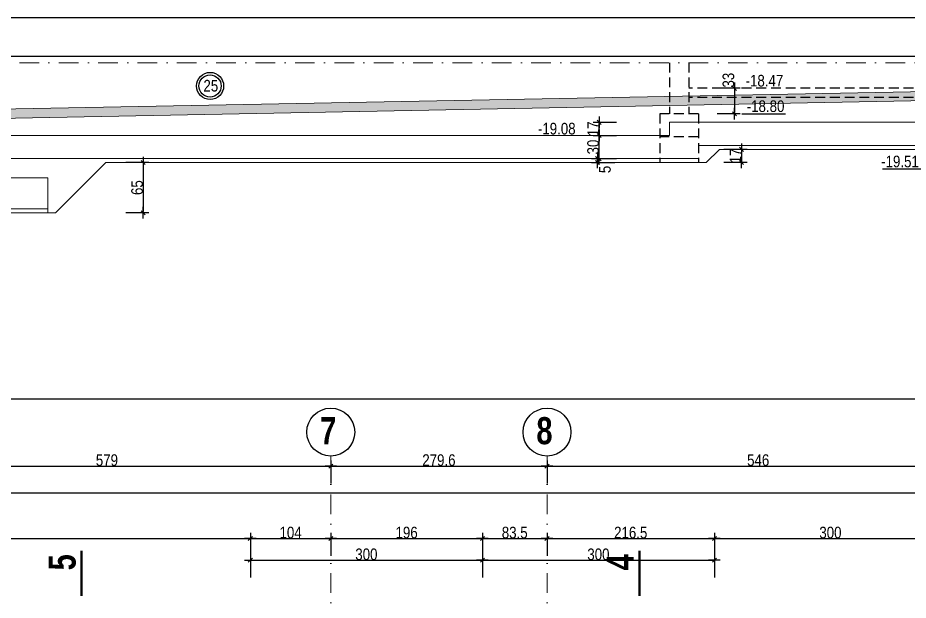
# Model space of a CAD drawing. Header units: centimetres. Extents: x -14085 to 643619, y -47998 to 35592.
# Drawn here: x 51735 to 52886, y 5530 to 6283 of the extents above; entities that cross this region are included whole.
import ezdxf
from ezdxf.enums import TextEntityAlignment as Align

# ---------------------------------------------------------------- set-up
doc = ezdxf.new("R2010")
doc.units = ezdxf.units.CM
doc.header["$PDMODE"] = 1
doc.header["$PDSIZE"] = -2
doc.linetypes.add('CACHEX2', pattern=[19.05, 12.7, -6.35])
doc.linetypes.add('TIRETPTX2', pattern=[50.8, 25.4, -12.7, 0, -12.7])
for name, color, linetype in [('01_cote_gen', 4, 'Continuous'), ('01_linteaux', 2, 'Continuous'), ('01_poch_BN', 9, 'Continuous'), ('01_texte', 230, 'Continuous'), ('AA_COTES', 2, 'Continuous')]:
    doc.layers.add(name, color=color, linetype=linetype)
doc.layers.add('01_murs_coup', color=5, linetype='Continuous', lineweight=60)
doc.layers.add('01_tram_axes', color=2, linetype='TIRETPTX2', lineweight=9)
doc.styles.add('Arial Narrow', font='ARIALN.TTF')
doc.styles.add('impact', font='impact.ttf')
doc.styles.add('STYLE2', font='ARIALN.TTF')
doc.dimstyles.new('JB50', dxfattribs={"dimscale": 0.1, "dimtxt": 150, "dimasz": 15, "dimexe": 0.1, "dimexo": 0.1, "dimgap": 0.09, "dimtad": 1, "dimdec": 1, "dimdsep": 46, "dimtxsty": 'STYLE2', "dimblk1": 'BOND_G', "dimblk2": 'BOND_D', "dimsah": 1, "dimcen": 1.5, "dimdle": 0.01, "dimse1": 1, "dimse2": 1, "dimclrd": 4, "dimclre": 2, "dimclrt": 6, "dimazin": 2, "dimtfac": 2.333333, "dimtdec": 1, "dimtix": 1, "dimtmove": 2, "dimatfit": 3, "dimldrblk": 'BOND_G', "dimfxl": 1, "dimtolj": 1, "dimtzin": 0, "dimarcsym": 0})

# ---------------------------------------------------------------- blocks, each defined once
blk = doc.blocks.new('BOND_G')
at = {"layer": 'AA_COTES', "color": 0}
for p, q in [((0, -5), (0, 15)), ((5, 0), (-5, 0)), ((1.77, 1.77), (-1.77, -1.77))]:
    blk.add_line(p, q, dxfattribs=at)
blk = doc.blocks.new('BOND_D')
at = {"layer": 'AA_COTES', "color": 0}
for p, q in [((5, 0), (-5, 0)), ((-1.77, -1.77), (1.77, 1.77)), ((0, 5), (0, -15))]:
    blk.add_line(p, q, dxfattribs=at)
blk = doc.blocks.new('*D1478')
at = {"layer": '01_cote_gen', "color": 4, "lineweight": -2, "transparency": 16777216}
blk.add_line((52420.4, 5703), (52963.4, 5703), dxfattribs=at)
at = {"layer": 'Defpoints', "color": 0, "lineweight": 0, "transparency": 16777216}
for p in [(52964.9, 5703), (52964.9, 5680.5), (52418.9, 5675.4)]:
    blk.add_point(p, dxfattribs=at)
at = {"layer": '01_cote_gen', "color": 4, "lineweight": -2, "transparency": 16777216, "xscale": 1.5, "yscale": 1.5, "zscale": 1.5, "rotation": 180}
blk.add_blockref('BOND_G', (52418.9, 5703), dxfattribs=at)
at = {"layer": '01_cote_gen', "color": 4, "lineweight": -2, "transparency": 16777216, "xscale": 1.5, "yscale": 1.5, "zscale": 1.5}
blk.add_blockref('BOND_D', (52964.9, 5703), dxfattribs=at)
at = {"layer": '01_cote_gen', "color": 6, "transparency": 16777216, "insert": (52691.9, 5710.7), "char_height": 15, "attachment_point": 5, "style": 'STYLE2'}
blk.add_mtext('\\A1;546', dxfattribs=at)
blk = doc.blocks.new('*D1481')
at = {"layer": '01_cote_gen', "color": 4, "lineweight": -2, "transparency": 16777216}
blk.add_line((52140.8, 5703), (52417.4, 5703), dxfattribs=at)
at = {"layer": 'Defpoints', "color": 0, "lineweight": 0, "transparency": 16777216}
for p in [(52418.9, 5703), (52139.3, 5585.8), (52418.9, 5585.8)]:
    blk.add_point(p, dxfattribs=at)
at = {"layer": '01_cote_gen', "color": 4, "lineweight": -2, "transparency": 16777216, "xscale": 1.5, "yscale": 1.5, "zscale": 1.5, "rotation": 180}
blk.add_blockref('BOND_G', (52139.3, 5703), dxfattribs=at)
at = {"layer": '01_cote_gen', "color": 4, "lineweight": -2, "transparency": 16777216, "xscale": 1.5, "yscale": 1.5, "zscale": 1.5}
blk.add_blockref('BOND_D', (52418.9, 5703), dxfattribs=at)
at = {"layer": '01_cote_gen', "color": 6, "transparency": 16777216, "insert": (52279.1, 5710.7), "char_height": 15, "attachment_point": 5, "style": 'STYLE2'}
blk.add_mtext('\\A1;279.6', dxfattribs=at)
blk = doc.blocks.new('*D1482')
at = {"layer": '01_cote_gen', "color": 4, "lineweight": -2, "transparency": 16777216}
blk.add_line((51561.8, 5703), (52137.8, 5703), dxfattribs=at)
at = {"layer": 'Defpoints', "color": 0, "lineweight": 0, "transparency": 16777216}
for p in [(52139.3, 5703), (51560.3, 5695.5), (52139.3, 5688.4)]:
    blk.add_point(p, dxfattribs=at)
at = {"layer": '01_cote_gen', "color": 4, "lineweight": -2, "transparency": 16777216, "xscale": 1.5, "yscale": 1.5, "zscale": 1.5, "rotation": 180}
blk.add_blockref('BOND_G', (51560.3, 5703), dxfattribs=at)
at = {"layer": '01_cote_gen', "color": 4, "lineweight": -2, "transparency": 16777216, "xscale": 1.5, "yscale": 1.5, "zscale": 1.5}
blk.add_blockref('BOND_D', (52139.3, 5703), dxfattribs=at)
at = {"layer": '01_cote_gen', "color": 6, "transparency": 16777216, "insert": (51849.8, 5710.7), "char_height": 15, "attachment_point": 5, "style": 'STYLE2'}
blk.add_mtext('\\A1;579', dxfattribs=at)
blk = doc.blocks.new('*D1487')
at = {"layer": '01_cote_gen', "color": 4, "lineweight": -2, "transparency": 16777216}
blk.add_line((51553.7, 5668.6), (55151.4, 5668.6), dxfattribs=at)
at = {"layer": 'Defpoints', "color": 0, "lineweight": 0, "transparency": 16777216}
for p in [(55152.9, 5668.6), (51552.2, 5480.7), (55152.9, 5479.6)]:
    blk.add_point(p, dxfattribs=at)
at = {"layer": '01_cote_gen', "color": 4, "lineweight": -2, "transparency": 16777216, "xscale": 1.5, "yscale": 1.5, "zscale": 1.5, "rotation": 180}
blk.add_blockref('BOND_G', (51552.2, 5668.6), dxfattribs=at)
at = {"layer": '01_cote_gen', "color": 4, "lineweight": -2, "transparency": 16777216, "xscale": 1.5, "yscale": 1.5, "zscale": 1.5}
blk.add_blockref('BOND_D', (55152.9, 5668.6), dxfattribs=at)
at = {"layer": '01_cote_gen', "color": 6, "lineweight": 0, "transparency": 16777216, "insert": (53352.5, 5676.3), "char_height": 15, "attachment_point": 5, "style": 'STYLE2'}
blk.add_mtext('\\A1;3600.7', dxfattribs=at)
blk = doc.blocks.new('*D1492')
at = {"layer": '01_cote_gen', "color": 4, "lineweight": -2, "transparency": 16777216}
blk.add_line((51136.8, 5609.3), (52033.8, 5609.3), dxfattribs=at)
at = {"layer": 'Defpoints', "color": 0, "lineweight": 0, "transparency": 16777216}
for p in [(52035.3, 5609.3), (51135.3, 5432.5), (52035.3, 5432.5)]:
    blk.add_point(p, dxfattribs=at)
at = {"layer": '01_cote_gen', "color": 4, "lineweight": -2, "transparency": 16777216, "xscale": 1.5, "yscale": 1.5, "zscale": 1.5, "rotation": 180}
blk.add_blockref('BOND_G', (51135.3, 5609.3), dxfattribs=at)
at = {"layer": '01_cote_gen', "color": 4, "lineweight": -2, "transparency": 16777216, "xscale": 1.5, "yscale": 1.5, "zscale": 1.5}
blk.add_blockref('BOND_D', (52035.3, 5609.3), dxfattribs=at)
at = {"layer": '01_cote_gen', "color": 6, "transparency": 16777216, "insert": (51605.2, 5617), "char_height": 15, "attachment_point": 5, "style": 'STYLE2'}
blk.add_mtext('\\A1;900', dxfattribs=at)
blk = doc.blocks.new('*D1497')
at = {"layer": '01_cote_gen', "color": 4, "lineweight": -2, "transparency": 16777216}
blk.add_line((52036.8, 5581.3), (52333.8, 5581.3), dxfattribs=at)
at = {"layer": 'Defpoints', "color": 0, "lineweight": 0, "transparency": 16777216}
for p in [(52035.3, 5589.5), (52335.3, 5581.3), (52335.3, 5380.3)]:
    blk.add_point(p, dxfattribs=at)
at = {"layer": '01_cote_gen', "color": 4, "lineweight": -2, "transparency": 16777216, "xscale": 1.5, "yscale": 1.5, "zscale": 1.5, "rotation": 180}
blk.add_blockref('BOND_G', (52035.3, 5581.3), dxfattribs=at)
at = {"layer": '01_cote_gen', "color": 4, "lineweight": -2, "transparency": 16777216, "xscale": 1.5, "yscale": 1.5, "zscale": 1.5}
blk.add_blockref('BOND_D', (52335.3, 5581.3), dxfattribs=at)
at = {"layer": '01_cote_gen', "color": 6, "transparency": 16777216, "insert": (52185.3, 5588.9), "char_height": 15, "attachment_point": 5, "style": 'STYLE2'}
blk.add_mtext('\\A1;300', dxfattribs=at)
blk = doc.blocks.new('*D1498')
at = {"layer": '01_cote_gen', "color": 4, "lineweight": -2, "transparency": 16777216}
blk.add_line((52336.8, 5581.3), (52633.8, 5581.3), dxfattribs=at)
at = {"layer": 'Defpoints', "color": 0, "lineweight": 0, "transparency": 16777216}
for p in [(52335.3, 5588.7), (52635.3, 5581.3), (52635.3, 5383.9)]:
    blk.add_point(p, dxfattribs=at)
at = {"layer": '01_cote_gen', "color": 4, "lineweight": -2, "transparency": 16777216, "xscale": 1.5, "yscale": 1.5, "zscale": 1.5, "rotation": 180}
blk.add_blockref('BOND_G', (52335.3, 5581.3), dxfattribs=at)
at = {"layer": '01_cote_gen', "color": 4, "lineweight": -2, "transparency": 16777216, "xscale": 1.5, "yscale": 1.5, "zscale": 1.5}
blk.add_blockref('BOND_D', (52635.3, 5581.3), dxfattribs=at)
at = {"layer": '01_cote_gen', "color": 6, "transparency": 16777216, "insert": (52485.3, 5588.9), "char_height": 15, "attachment_point": 5, "style": 'STYLE2'}
blk.add_mtext('\\A1;300', dxfattribs=at)
blk = doc.blocks.new('*D1499')
at = {"layer": '01_cote_gen', "color": 4, "lineweight": -2, "transparency": 16777216}
blk.add_line((52036.8, 5609.3), (52137.8, 5609.3), dxfattribs=at)
at = {"layer": 'Defpoints', "color": 0, "lineweight": 0, "transparency": 16777216}
for p in [(52139.3, 5609.3), (52035.3, 5601.8), (52139.3, 5601.8)]:
    blk.add_point(p, dxfattribs=at)
at = {"layer": '01_cote_gen', "color": 4, "lineweight": -2, "transparency": 16777216, "xscale": 1.5, "yscale": 1.5, "zscale": 1.5, "rotation": 180}
blk.add_blockref('BOND_G', (52035.3, 5609.3), dxfattribs=at)
at = {"layer": '01_cote_gen', "color": 4, "lineweight": -2, "transparency": 16777216, "xscale": 1.5, "yscale": 1.5, "zscale": 1.5}
blk.add_blockref('BOND_D', (52139.3, 5609.3), dxfattribs=at)
at = {"layer": '01_cote_gen', "color": 6, "transparency": 16777216, "insert": (52087.3, 5617), "char_height": 15, "attachment_point": 5, "style": 'STYLE2'}
blk.add_mtext('\\A1;104', dxfattribs=at)
blk = doc.blocks.new('*D1500')
at = {"layer": '01_cote_gen', "color": 4, "lineweight": -2, "transparency": 16777216}
blk.add_line((52140.8, 5609.3), (52333.8, 5609.3), dxfattribs=at)
at = {"layer": 'Defpoints', "color": 0, "lineweight": 0, "transparency": 16777216}
for p in [(52335.3, 5609.3), (52139.3, 5601.8), (52335.3, 5558.8)]:
    blk.add_point(p, dxfattribs=at)
at = {"layer": '01_cote_gen', "color": 4, "lineweight": -2, "transparency": 16777216, "xscale": 1.5, "yscale": 1.5, "zscale": 1.5, "rotation": 180}
blk.add_blockref('BOND_G', (52139.3, 5609.3), dxfattribs=at)
at = {"layer": '01_cote_gen', "color": 4, "lineweight": -2, "transparency": 16777216, "xscale": 1.5, "yscale": 1.5, "zscale": 1.5}
blk.add_blockref('BOND_D', (52335.3, 5609.3), dxfattribs=at)
at = {"layer": '01_cote_gen', "color": 6, "transparency": 16777216, "insert": (52237.3, 5617), "char_height": 15, "attachment_point": 5, "style": 'STYLE2'}
blk.add_mtext('\\A1;196', dxfattribs=at)
blk = doc.blocks.new('*D1501')
at = {"layer": '01_cote_gen', "color": 4, "lineweight": -2, "transparency": 16777216}
blk.add_line((52336.8, 5609.3), (52417.4, 5609.3), dxfattribs=at)
at = {"layer": 'Defpoints', "color": 0, "lineweight": 0, "transparency": 16777216}
for p in [(52418.9, 5609.3), (52335.3, 5556.8), (52418.9, 5556.8)]:
    blk.add_point(p, dxfattribs=at)
at = {"layer": '01_cote_gen', "color": 4, "lineweight": -2, "transparency": 16777216, "xscale": 1.5, "yscale": 1.5, "zscale": 1.5, "rotation": 180}
blk.add_blockref('BOND_G', (52335.3, 5609.3), dxfattribs=at)
at = {"layer": '01_cote_gen', "color": 4, "lineweight": -2, "transparency": 16777216, "xscale": 1.5, "yscale": 1.5, "zscale": 1.5}
blk.add_blockref('BOND_D', (52418.9, 5609.3), dxfattribs=at)
at = {"layer": '01_cote_gen', "color": 6, "transparency": 16777216, "insert": (52377.1, 5617), "char_height": 15, "attachment_point": 5, "style": 'STYLE2'}
blk.add_mtext('\\A1;83.5', dxfattribs=at)
blk = doc.blocks.new('*D1502')
at = {"layer": '01_cote_gen', "color": 4, "lineweight": -2, "transparency": 16777216}
blk.add_line((52420.4, 5609.3), (52633.8, 5609.3), dxfattribs=at)
at = {"layer": 'Defpoints', "color": 0, "lineweight": 0, "transparency": 16777216}
for p in [(52635.3, 5609.3), (52418.9, 5601.8), (52635.3, 5545.6)]:
    blk.add_point(p, dxfattribs=at)
at = {"layer": '01_cote_gen', "color": 4, "lineweight": -2, "transparency": 16777216, "xscale": 1.5, "yscale": 1.5, "zscale": 1.5, "rotation": 180}
blk.add_blockref('BOND_G', (52418.9, 5609.3), dxfattribs=at)
at = {"layer": '01_cote_gen', "color": 4, "lineweight": -2, "transparency": 16777216, "xscale": 1.5, "yscale": 1.5, "zscale": 1.5}
blk.add_blockref('BOND_D', (52635.3, 5609.3), dxfattribs=at)
at = {"layer": '01_cote_gen', "color": 6, "transparency": 16777216, "insert": (52527.1, 5617), "char_height": 15, "attachment_point": 5, "style": 'STYLE2'}
blk.add_mtext('\\A1;216.5', dxfattribs=at)
blk = doc.blocks.new('*D1503')
at = {"layer": '01_cote_gen', "color": 4, "lineweight": -2, "transparency": 16777216}
blk.add_line((52636.8, 5609.3), (52933.8, 5609.3), dxfattribs=at)
at = {"layer": 'Defpoints', "color": 0, "lineweight": 0, "transparency": 16777216}
for p in [(52635.3, 5677.6), (52935.3, 5609.3), (52935.3, 5447.9)]:
    blk.add_point(p, dxfattribs=at)
at = {"layer": '01_cote_gen', "color": 4, "lineweight": -2, "transparency": 16777216, "xscale": 1.5, "yscale": 1.5, "zscale": 1.5, "rotation": 180}
blk.add_blockref('BOND_G', (52635.3, 5609.3), dxfattribs=at)
at = {"layer": '01_cote_gen', "color": 4, "lineweight": -2, "transparency": 16777216, "xscale": 1.5, "yscale": 1.5, "zscale": 1.5}
blk.add_blockref('BOND_D', (52935.3, 5609.3), dxfattribs=at)
at = {"layer": '01_cote_gen', "color": 6, "transparency": 16777216, "insert": (52785.3, 5617), "char_height": 15, "attachment_point": 5, "style": 'STYLE2'}
blk.add_mtext('\\A1;300', dxfattribs=at)
blk = doc.blocks.new('*D2050')
at = {"layer": '01_cote_gen', "color": 4, "lineweight": -2, "ltscale": 0.2, "transparency": 16777216}
blk.add_line((52486.2, 6102.3), (52486.2, 6129.3), dxfattribs=at)
at = {"layer": 'Defpoints', "color": 0, "lineweight": 0, "ltscale": 0.2, "transparency": 16777216}
for p in [(52486.2, 6130.8), (52553.7, 6130.8), (52553.7, 6100.8)]:
    blk.add_point(p, dxfattribs=at)
at = {"layer": '01_cote_gen', "color": 4, "lineweight": -2, "ltscale": 0.2, "transparency": 16777216, "xscale": 1.5, "yscale": 1.5, "zscale": 1.5}
for name, p, rotation in [('BOND_D', (52486.2, 6130.8), 90), ('BOND_G', (52486.2, 6100.8), 270)]:
    blk.add_blockref(name, p, dxfattribs=dict(at, rotation=rotation))
at = {"layer": '01_cote_gen', "color": 6, "lineweight": 0, "ltscale": 0.2, "transparency": 16777216, "insert": (52478.5, 6115.8), "char_height": 15, "attachment_point": 5, "rotation": 90, "style": 'STYLE2'}
blk.add_mtext('\\A1;30', dxfattribs=at)
blk = doc.blocks.new('*D2051')
at = {"layer": '01_cote_gen', "color": 4, "lineweight": -2, "ltscale": 0.2, "transparency": 16777216}
blk.add_line((52484, 6097.3), (52484, 6099.3), dxfattribs=at)
at = {"layer": 'Defpoints', "color": 0, "lineweight": 0, "ltscale": 0.2, "transparency": 16777216}
for p in [(52484, 6100.8), (52501, 6100.8), (52501, 6095.8)]:
    blk.add_point(p, dxfattribs=at)
at = {"layer": '01_cote_gen', "color": 4, "lineweight": -2, "ltscale": 0.2, "transparency": 16777216, "xscale": 1.5, "yscale": 1.5, "zscale": 1.5}
for name, p, rotation in [('BOND_D', (52484, 6100.8), 90), ('BOND_G', (52484, 6095.8), 270)]:
    blk.add_blockref(name, p, dxfattribs=dict(at, rotation=rotation))
at = {"layer": '01_cote_gen', "color": 6, "lineweight": 0, "ltscale": 0.2, "transparency": 16777216, "insert": (52493.8, 6086.8), "char_height": 15, "attachment_point": 5, "rotation": 90, "style": 'STYLE2'}
blk.add_mtext('\\A1;5', dxfattribs=at)
blk = doc.blocks.new('*D2052')
at = {"layer": '01_cote_gen', "color": 4, "lineweight": -2, "ltscale": 0.2, "transparency": 16777216}
blk.add_line((52486.2, 6132.3), (52486.2, 6146.3), dxfattribs=at)
at = {"layer": 'Defpoints', "color": 0, "lineweight": 0, "ltscale": 0.2, "transparency": 16777216}
for p in [(52486.2, 6147.8), (52577.2, 6147.8), (52556.7, 6130.8)]:
    blk.add_point(p, dxfattribs=at)
at = {"layer": '01_cote_gen', "color": 4, "lineweight": -2, "ltscale": 0.2, "transparency": 16777216, "xscale": 1.5, "yscale": 1.5, "zscale": 1.5}
for name, p, rotation in [('BOND_D', (52486.2, 6147.8), 90), ('BOND_G', (52486.2, 6130.8), 270)]:
    blk.add_blockref(name, p, dxfattribs=dict(at, rotation=rotation))
at = {"layer": '01_cote_gen', "color": 6, "lineweight": 0, "ltscale": 0.2, "transparency": 16777216, "insert": (52478.7, 6139.3), "char_height": 15, "attachment_point": 5, "rotation": 90, "style": 'STYLE2'}
blk.add_mtext('\\A1;17', dxfattribs=at)
blk = doc.blocks.new('*D2056')
at = {"layer": '01_cote_gen', "color": 4, "lineweight": -2, "ltscale": 0.2, "transparency": 16777216}
blk.add_line((52661.2, 6190.3), (52661.2, 6160.3), dxfattribs=at)
at = {"layer": 'Defpoints', "color": 0, "lineweight": 0, "ltscale": 0.2, "transparency": 16777216}
for p in [(52640.2, 6191.8), (52614.7, 6158.8), (52661.2, 6158.8)]:
    blk.add_point(p, dxfattribs=at)
at = {"layer": '01_cote_gen', "color": 4, "lineweight": -2, "ltscale": 0.2, "transparency": 16777216, "xscale": 1.5, "yscale": 1.5, "zscale": 1.5}
for name, p, rotation in [('BOND_G', (52661.2, 6191.8), 90), ('BOND_D', (52661.2, 6158.8), 270)]:
    blk.add_blockref(name, p, dxfattribs=dict(at, rotation=rotation))
at = {"layer": '01_cote_gen', "color": 6, "lineweight": 0, "ltscale": 0.2, "transparency": 16777216, "insert": (52653.5, 6202.3), "char_height": 15, "attachment_point": 5, "rotation": 90, "style": 'STYLE2'}
blk.add_mtext('\\A1;33', dxfattribs=at)
blk = doc.blocks.new('*D2058')
at = {"layer": '01_cote_gen', "color": 4, "lineweight": -2, "ltscale": 0.2, "transparency": 16777216}
blk.add_line((52670.2, 6111.3), (52670.2, 6097.3), dxfattribs=at)
at = {"layer": 'Defpoints', "color": 0, "lineweight": 0, "ltscale": 0.2, "transparency": 16777216}
for p in [(52665.2, 6112.8), (52624.7, 6095.8), (52670.2, 6095.8)]:
    blk.add_point(p, dxfattribs=at)
at = {"layer": '01_cote_gen', "color": 4, "lineweight": -2, "ltscale": 0.2, "transparency": 16777216, "xscale": 1.5, "yscale": 1.5, "zscale": 1.5}
for name, p, rotation in [('BOND_G', (52670.2, 6112.8), 90), ('BOND_D', (52670.2, 6095.8), 270)]:
    blk.add_blockref(name, p, dxfattribs=dict(at, rotation=rotation))
at = {"layer": '01_cote_gen', "color": 6, "lineweight": 0, "ltscale": 0.2, "transparency": 16777216, "insert": (52662.7, 6104.3), "char_height": 15, "attachment_point": 5, "rotation": 90, "style": 'STYLE2'}
blk.add_mtext('\\A1;17', dxfattribs=at)
blk = doc.blocks.new('*D2059')
at = {"layer": '01_cote_gen', "color": 4, "lineweight": -2, "ltscale": 0.2, "transparency": 16777216}
blk.add_line((51896.6, 6094.3), (51896.6, 6032.3), dxfattribs=at)
at = {"layer": 'Defpoints', "color": 0, "lineweight": 0, "ltscale": 0.2, "transparency": 16777216}
for p in [(51869.6, 6095.8), (51783.3, 6030.8), (51896.6, 6030.8)]:
    blk.add_point(p, dxfattribs=at)
at = {"layer": '01_cote_gen', "color": 4, "lineweight": -2, "ltscale": 0.2, "transparency": 16777216, "xscale": 1.5, "yscale": 1.5, "zscale": 1.5}
for name, p, rotation in [('BOND_G', (51896.6, 6095.8), 90), ('BOND_D', (51896.6, 6030.8), 270)]:
    blk.add_blockref(name, p, dxfattribs=dict(at, rotation=rotation))
at = {"layer": '01_cote_gen', "color": 6, "lineweight": 0, "ltscale": 0.2, "transparency": 16777216, "insert": (51888.9, 6063.3), "char_height": 15, "attachment_point": 5, "rotation": 90, "style": 'STYLE2'}
blk.add_mtext('\\A1;65', dxfattribs=at)

msp = doc.modelspace()

# ---------------------------------------------------------------- hatches: boundary and pattern name
at = {"layer": '01_poch_BN', "lineweight": 0, "ltscale": 0.2}
h = msp.add_hatch(color=256, dxfattribs=at)
h.dxf.hatch_style = 1
h.paths.add_polyline_path([(52602.19, 6181.91), (52577.19, 6181.43), (52577.19, 6169.43), (52602.19, 6169.9)])
h.paths.add_polyline_path([(53140.29, 6191.81), (53121.29, 6191.81), (52602.19, 6181.91), (52602.19, 6179.81), (53140.29, 6179.81)])
h.paths.add_polyline_path([(53121.41, 6179.81), (52602.19, 6179.81), (52602.19, 6169.9)])
h.paths.add_polyline_path([(53160.29, 6191.81), (53140.29, 6191.81), (53140.29, 6179.81), (53160.29, 6179.81)])
h.paths.add_polyline_path([(53212.7, 6191.81), (53160.29, 6191.81), (53160.29, 6179.81), (53212.7, 6179.81)])
h.paths.add_polyline_path([(52673.27, 6157.03), (52729.65, 6157.03), (52729.65, 6180), (52673.27, 6180)], flags=9)
h = msp.add_hatch(color=256, dxfattribs=at)
h.dxf.hatch_style = 1
h.paths.add_polyline_path([(51652.29, 6163.81), (51518.2, 6149), (51518.2, 6123.85), (51652.29, 6138.66)])
h.paths.add_polyline_path([(52577.19, 6169.43), (52577.19, 6181.43), (51654.29, 6163.81), (51654.29, 6151.81)])

# ---------------------------------------------------------------- linework, layer by layer
at = {"layer": '01_cote_gen'}
msp.add_line((58779.3, 6282.97), (51358.18, 6282.97), dxfattribs=at)
at = {"layer": '01_linteaux', "linetype": 'CACHEX2'}
for p, q in [((52577.19, 6224.81), (52577.19, 6158.81)), ((52602.19, 6224.81), (52602.19, 6158.81)), ((53140.29, 6191.81), (52602.19, 6191.81)), ((53140.29, 6179.81), (52602.19, 6179.81)), ((52564.69, 6158.81), (52564.69, 6095.81)), ((52614.69, 6158.81), (52564.69, 6158.81)), ((52614.69, 6158.81), (52614.69, 6095.81)), ((52614.69, 6128.81), (52564.69, 6128.81))]:
    msp.add_line(p, q, dxfattribs=at)
at = {"layer": '01_linteaux', "lineweight": 0}
for p, q in [((52577.19, 6147.81), (52990.29, 6147.81)), ((52577.19, 6147.81), (52577.19, 6130.81)), ((51654.29, 6130.81), (52577.19, 6130.81)), ((52614.69, 6117.81), (52990.29, 6117.81)), ((52641.69, 6112.81), (52624.69, 6095.81)), ((52641.69, 6112.81), (52955.29, 6112.81)), ((51654.29, 6100.81), (52614.69, 6100.81)), ((51783.29, 6030.81), (51848.29, 6095.81)), ((51848.29, 6095.81), (52614.69, 6095.81)), ((52624.69, 6095.81), (52614.69, 6095.81)), ((51533.29, 6075.81), (51773.29, 6075.81)), ((51773.29, 6075.81), (51773.29, 6030.81)), ((51518.24, 6035.81), (51773.29, 6035.81)), ((51518.24, 6030.81), (51783.29, 6030.81))]:
    msp.add_line(p, q, dxfattribs=at)
at = {"layer": '01_murs_coup', "lineweight": 5}
for p, q in [((51654.29, 6163.81), (53121.29, 6191.81)), ((51654.29, 6151.81), (53121.52, 6179.82))]:
    msp.add_line(p, q, dxfattribs=at)
at = {"layer": '01_texte'}
for p, q in [((58729.3, 6232.97), (51408.18, 6232.97)), ((52670.69, 6158.81), (52727.38, 6158.81)), ((52852.51, 6087.81), (52909.2, 6087.81)), ((51555.15, 5790.06), (56062.3, 5790.06))]:
    msp.add_line(p, q, dxfattribs=at)
at = {"layer": '01_texte', "const_width": 3}
for points in [[(51817.01, 5593.72), (51817.01, 5535.22)], [(52538.58, 5593.72), (52538.58, 5535.22)]]:
    msp.add_lwpolyline(points, dxfattribs=at)
at = {"layer": '01_texte'}
for centre, radius in [((51983.2, 6194.81), 17.56), ((51983.2, 6194.81), 14.4), ((52139.27, 5747.02), 30.98), ((52418.87, 5747.02), 30.98)]:
    msp.add_circle(centre, radius, dxfattribs=at)
at = {"layer": '01_tram_axes'}
for p, q in [((53238.2, 6224.81), (51495.2, 6224.81)), ((52139.27, 2230.67), (52139.27, 5716.04)), ((52418.87, 2230.67), (52418.87, 5716.04))]:
    msp.add_line(p, q, dxfattribs=at)

# ---------------------------------------------------------------- texts
at = {"layer": '01_texte', "style": 'Arial Narrow'}
for s, p in [('-18.47', (52675.6, 6194.11)), ('25', (51974.6, 6187.61)), ('-18.80', (52677.1, 6161.11)), ('-19.08', (52407.1, 6132.11)), ('-19.51', (52850.91, 6089.61))]:
    msp.add_text(s, height=15, dxfattribs=at).set_placement(p)
at = {"layer": '01_texte', "style": 'impact'}
for s, p in [('7', (52135.93, 5748.9)), ('8', (52415.53, 5748.9))]:
    msp.add_text(s, height=35, dxfattribs=at).set_placement(p, align=Align.MIDDLE_CENTER)
for s, p in [('5', (51819.86, 5578.64)), ('4', (52541.43, 5578.64))]:
    msp.add_text(s, height=35, rotation=90, dxfattribs=at).set_placement(p, align=Align.BOTTOM_CENTER)

# ---------------------------------------------------------------- dimensions: what is measured, and where the dimension line sits
at = {"layer": '01_cote_gen', "lineweight": 0, "ltscale": 0.2}
for base, p1, p2, picture, middle in [((52661.2, 6158.81), (52640.2, 6191.81), (52614.69, 6158.81), '*D2056', (52653.53, 6202.31)), ((52483.97, 6100.81), (52500.97, 6095.81), (52500.97, 6100.81), '*D2051', (52493.83, 6086.81))]:
    dim = msp.add_linear_dim(base=base, p1=p1, p2=p2, angle=90, dimstyle='JB50', dxfattribs=at)
    dim.commit()
    dim.dimension.update_dxf_attribs({"geometry": picture, "text_midpoint": middle, "dimtype": 160})
for base, p1, p2, picture, middle in [((52486.2, 6147.81), (52556.7, 6130.81), (52577.19, 6147.81), '*D2052', (52478.66, 6139.31)), ((52486.2, 6130.81), (52553.7, 6100.81), (52553.7, 6130.81), '*D2050', (52478.53, 6115.81)), ((52670.2, 6095.81), (52665.2, 6112.81), (52624.69, 6095.81), '*D2058', (52662.66, 6104.31)), ((51896.61, 6030.81), (51869.61, 6095.81), (51783.29, 6030.81), '*D2059', (51888.94, 6063.31))]:
    dim = msp.add_linear_dim(base=base, p1=p1, p2=p2, angle=90, dimstyle='JB50', dxfattribs=at)
    dim.commit()
    dim.dimension.update_dxf_attribs({"geometry": picture, "text_midpoint": middle})
at = {"layer": '01_cote_gen'}
for base, p1, p2, picture, middle in [((52139.27, 5703.03), (51560.27, 5695.53), (52139.27, 5688.45), '*D1482', (51849.77, 5710.7)), ((52418.87, 5703.03), (52139.27, 5585.8), (52418.87, 5585.8), '*D1481', (52279.07, 5710.7)), ((52964.87, 5703.03), (52418.87, 5675.44), (52964.87, 5680.53), '*D1478', (52691.87, 5710.7)), ((52935.27, 5609.29), (52635.27, 5677.65), (52935.27, 5447.93), '*D1503', (52785.27, 5616.96)), ((52139.27, 5609.29), (52035.27, 5601.79), (52139.27, 5601.79), '*D1499', (52087.27, 5616.96)), ((52335.27, 5609.29), (52139.27, 5601.79), (52335.27, 5558.81), '*D1500', (52237.27, 5616.96)), ((52335.27, 5581.27), (52035.27, 5589.52), (52335.27, 5380.33), '*D1497', (52185.27, 5588.94)), ((52635.27, 5581.27), (52335.27, 5588.74), (52635.27, 5383.93), '*D1498', (52485.27, 5588.94))]:
    dim = msp.add_linear_dim(base=base, p1=p1, p2=p2, dimstyle='JB50', dxfattribs=at)
    dim.commit()
    dim.dimension.update_dxf_attribs({"geometry": picture, "text_midpoint": middle})
at = {"layer": '01_cote_gen', "lineweight": 0}
dim = msp.add_linear_dim(base=(55152.86, 5668.62), p1=(51552.16, 5480.73), p2=(55152.86, 5479.56), dimstyle='JB50', dxfattribs=at)
dim.commit()
dim.dimension.update_dxf_attribs({"geometry": '*D1487', "text_midpoint": (53352.51, 5676.29)})
at = {"layer": '01_cote_gen'}
dim = msp.add_linear_dim(base=(52035.27, 5609.29), p1=(51135.27, 5432.46), p2=(52035.27, 5432.46), dimstyle='JB50', dxfattribs=at)
dim.commit()
dim.dimension.update_dxf_attribs({"geometry": '*D1492', "text_midpoint": (51605.18, 5616.96), "dimtype": 160})
for base, p1, p2, text, picture, middle in [((52418.87, 5609.29), (52335.27, 5556.83), (52418.87, 5556.83), '83.5', '*D1501', (52377.07, 5616.96)), ((52635.27, 5609.29), (52418.87, 5601.79), (52635.27, 5545.65), '216.5', '*D1502', (52527.07, 5616.96))]:
    dim = msp.add_linear_dim(base=base, p1=p1, p2=p2, text=text, dimstyle='JB50', dxfattribs=at)
    dim.commit()
    dim.dimension.update_dxf_attribs({"geometry": picture, "text_midpoint": middle})

doc.saveas('drawing.dxf')
